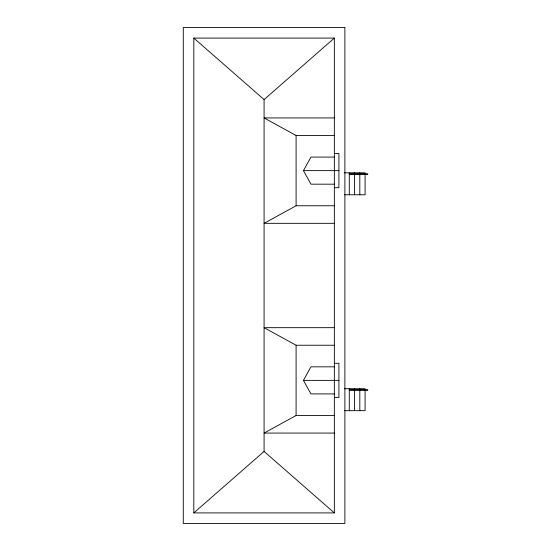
<?xml version="1.0" encoding="UTF-8"?>
<svg xmlns="http://www.w3.org/2000/svg" width="551" height="551" viewBox="0 0 551 551"><rect width="100%" height="100%" fill="white"/><g stroke="black" fill="none" stroke-linecap="round" stroke-linejoin="round"><path stroke-width="0.83" d="M334.347 184.172L310.943 184.172L303.443 170.631L310.943 157.09L334.347 157.09M334.347 393.91L310.943 393.91L303.443 380.369L310.943 366.828L334.347 366.828M193.814 512.912L264.081 451.427L264.081 99.573L334.347 38.088L334.347 512.912L193.814 512.912L193.814 38.088L334.347 38.088M334.347 205.764L296.094 205.764L264.081 223.327L334.347 223.327M334.347 415.502L296.094 415.502L264.081 433.072L334.347 433.072M334.347 117.928L264.081 117.928L296.094 135.498L334.347 135.498M334.347 153.557L338.913 153.557L338.913 187.698L334.347 187.698M303.443 170.631L338.913 170.631M344.416 172.821L365.086 172.821L365.086 194.785L344.416 194.785M349.279 173.703L367.724 173.703L367.724 174.584L349.279 174.584M334.347 327.673L264.081 327.673L296.094 345.236L334.347 345.236M334.347 363.302L338.913 363.302L338.913 397.443L334.347 397.443M303.443 380.369L338.913 380.369M344.416 388.717L365.086 388.717L365.086 410.674L344.416 410.674M349.279 389.591L367.724 389.591L367.724 390.473L349.279 390.473M193.814 38.088L264.081 99.573M264.081 451.427L334.347 512.912M359.817 172.821L359.817 194.785M359.817 388.717L359.817 410.674M354.548 172.821L354.548 194.785M354.548 388.717L354.548 410.674M349.279 172.821L349.279 194.785M349.279 388.717L349.279 410.674M296.094 135.498L296.094 205.764M296.094 345.236L296.094 415.502M344.885 27.55L183.276 27.55L183.276 523.45L344.885 523.45L344.885 27.55"/></g></svg>
